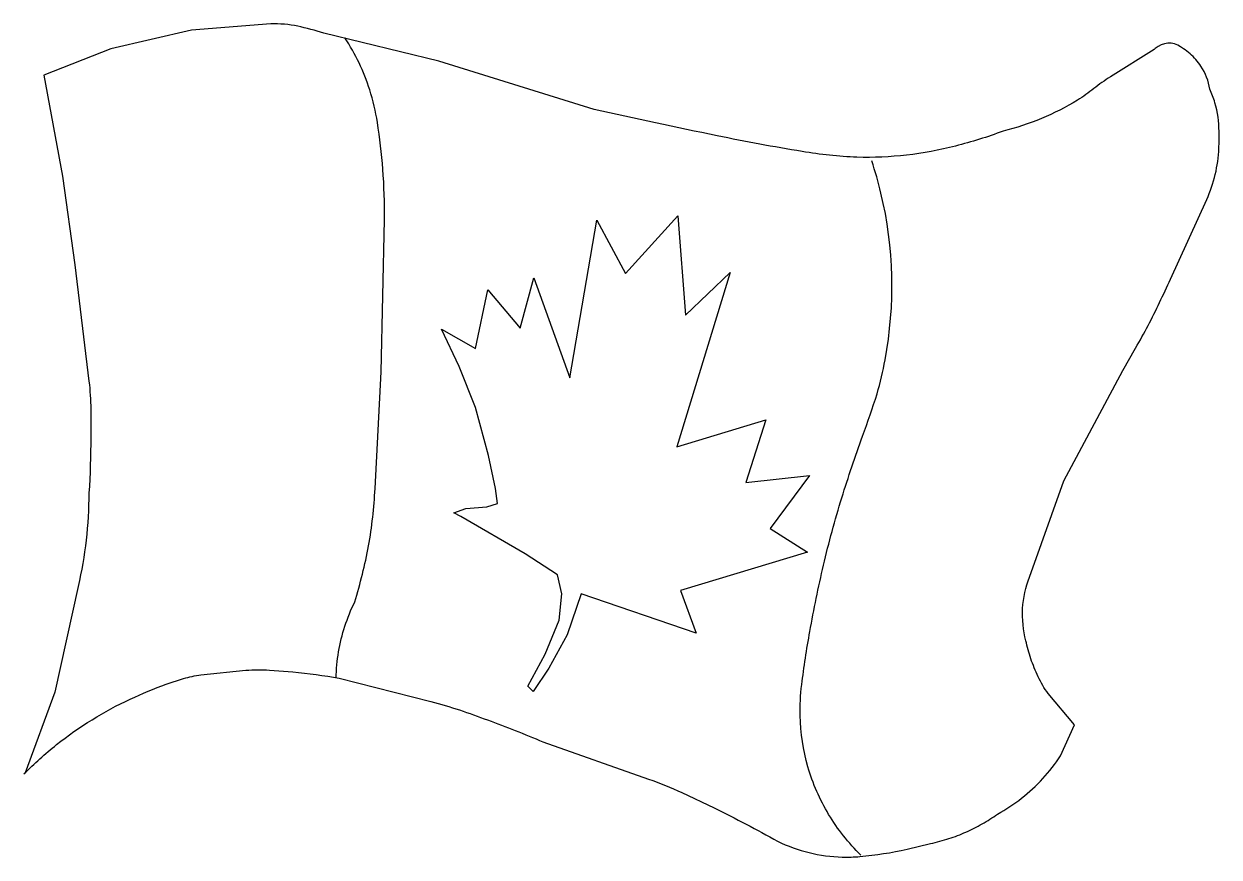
# Model space of a CAD drawing. Extents: x 0.86 to 10.71, y 0.6 to 7.47.
import ezdxf

# ---------------------------------------------------------------- set-up
doc = ezdxf.new("R2010")
doc.units = 0

msp = doc.modelspace()

# ---------------------------------------------------------------- linework, layer by layer
at = {"layer": '5'}
for points in [[(0.860892, 1.28414, -0.0298596), (1.12963, 1.52611, -0.0584335), (1.73768, 1.90182, -0.028105), (2.03444, 2.02433), (2.17703, 2.07124, -0.045203), (2.32, 2.10092), (2.69165, 2.13937, -0.0405372), (2.88467, 2.1414), (3.07763, 2.12547, -0.0176597), (3.46058, 2.07529), (4.2167, 1.88304, -0.0243863), (4.68278, 1.72951, -0.0106252), (5.13941, 1.54982), (6.01086, 1.24223, -0.0213664), (6.28442, 1.1307), (6.55156, 1.00428, -0.0129406), (7.07455, 0.729584, 0.107328), (7.60703, 0.598864, 0.027109), (7.75265, 0.603009, 0.0317662), (8.1423, 0.663147), (8.33392, 0.709431, 0.0150512), (8.48702, 0.751363, 0.027457), (8.6269, 0.805113, 0.024526), (8.76069, 0.872699, 0.0252667), (8.88705, 0.953324, 0.0409855), (9.08602, 1.0844, 0.0410728), (9.26089, 1.24624, 0.0409767), (9.40697, 1.43448), (9.52231, 1.6908), (9.30444, 1.94712, -0.060898), (9.22312, 2.08643, -0.0344103), (9.16182, 2.23489, -0.0238255), (9.12107, 2.3834, -0.077102), (9.09404, 2.6503, -0.076144), (9.15066, 2.90834), (9.4326, 3.70295), (9.91959, 4.6129), (10.0246, 4.79774, 0.0119433), (10.1286, 4.983, 0.0130713), (10.3122, 5.36634), (10.6116, 6.02268, 0.0965709), (10.7119, 6.44647, 0.017611), (10.7129, 6.58282, 0.0726357), (10.6797, 6.82127, 0.0364372), (10.6373, 6.93263, 0.107529), (10.5644, 7.12283, 0.0355382), (10.523, 7.17724, 0.0355485), (10.4744, 7.22523, 0.0355006), (10.4194, 7.26585, 0.338293), (10.2113, 7.28623, 0.0580837), (10.1791, 7.26147), (9.81706, 7.03516, 0.0237164), (9.68182, 6.93797, -0.0272647), (9.54596, 6.84178, -0.0375623), (9.24897, 6.69113, -0.0374887), (8.93279, 6.58659, -0.0280207), (8.54004, 6.4643, -0.0707879), (7.72851, 6.37123, -0.0315586), (7.27737, 6.41902, -0.010645), (6.57659, 6.54851, -0.0054266), (5.56232, 6.76602), (4.28077, 7.16332), (3.33243, 7.39402, 0.0328058), (3.11795, 7.45167, 0.0631367), (2.8967, 7.47091), (2.24311, 7.41965), (1.57671, 7.26585), (1.02564, 7.04798), (1.17943, 6.21492), (1.28195, 5.4844), (1.39729, 4.52318, -0.0246052), (1.412, 4.29283), (1.41295, 4.0618, -0.0127113), (1.39729, 3.60042, -0.0211534), (1.37419, 3.21339, -0.0252295), (1.30758, 2.83144), (1.11535, 1.95994), (0.871853, 1.2935)], [(3.43495, 2.07529, -0.0367754), (3.45508, 2.29143, -0.0368413), (3.50672, 2.50229, -0.0367747), (3.58874, 2.70328, 0.0246414), (3.70291, 3.16558, 0.0307195), (3.75534, 3.63886), (3.8066, 4.60008), (3.83223, 5.85607, 0.0237824), (3.81999, 6.27257, 0.021578), (3.77474, 6.6588, 0.0370491), (3.71222, 6.92676, 0.0351275), (3.624, 7.14932, 0.0341215), (3.50696, 7.3559)], [(7.76034, 0.615216, -0.0323415), (7.6168, 0.774253, -0.0323736), (7.49499, 0.950492, -0.0323783), (7.39696, 1.14098, -0.0323103), (7.32433, 1.34254, -0.06459), (7.25977, 1.76522, -0.0369494), (7.27336, 2.02095, -0.0149492), (7.34003, 2.45872, -0.0132179), (7.4526, 3.00584, -0.0174094), (7.60329, 3.5627, -0.0102137), (7.77512, 4.07186, 0.012633), (7.89385, 4.42054, 0.027128), (7.95956, 4.70029, 0.106106), (7.92615, 6.07607, 0.0210744), (7.85029, 6.34268)]]:
    msp.add_lwpolyline(points, format="xyb", dxfattribs=at)
msp.add_lwpolyline([(5.01536, 2.00744), (5.15905, 2.27329), (5.27401, 2.55351), (5.29556, 2.76906), (5.25964, 2.92714), (4.99381, 3.09958), (4.46216, 3.40854), (4.40468, 3.43728), (4.50526, 3.47321), (4.67769, 3.48758), (4.76391, 3.51632), (4.74954, 3.63847), (4.69206, 3.9115), (4.58429, 4.30668), (4.44779, 4.64439), (4.3041, 4.95335), (4.58429, 4.79527), (4.68488, 5.27668), (4.9507, 4.96053), (5.06566, 5.37727), (5.36022, 4.55098), (5.58294, 5.85149), (5.82003, 5.41319), (6.2511, 5.88741), (6.31576, 5.06831), (6.68217, 5.42038), (6.24392, 3.98335), (6.97674, 4.20609), (6.81149, 3.68876), (7.33596, 3.74624), (7.01266, 3.30795), (7.32159, 3.11395), (6.27265, 2.79781), (6.40198, 2.44573), (5.45362, 2.76906), (5.33867, 2.43136), (5.18779, 2.15833), (5.05847, 1.96433)], close=True, dxfattribs=at)

doc.saveas('drawing.dxf')
